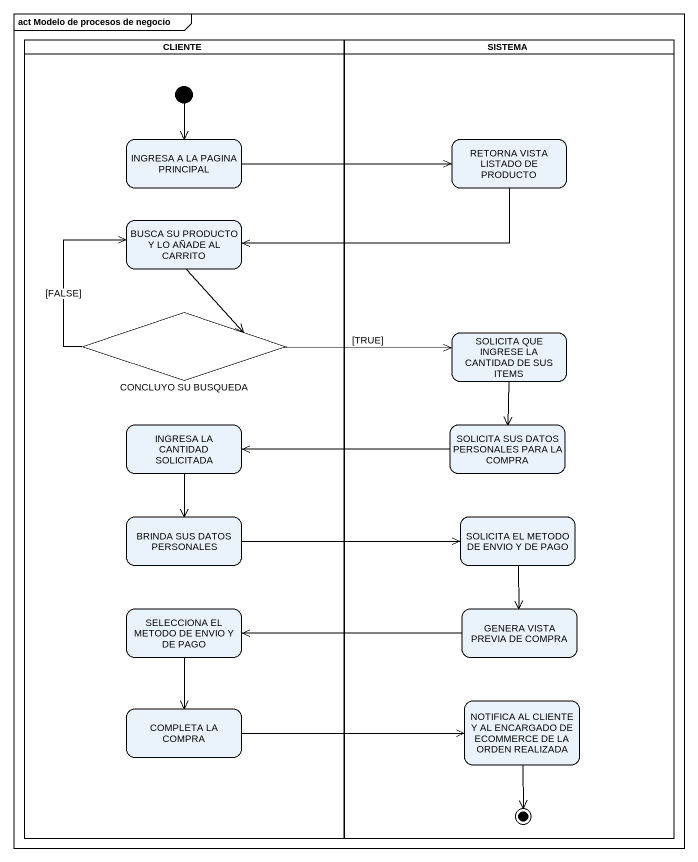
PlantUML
@startuml
mainframe act Modelo de procesos de negocio
hide empty description
state CLIENTE <<partition>> {
  state "INGRESA A LA PAGINA PRINCIPAL" as INGRESA_A_LA_PAGINA
  state "BUSCA SU PRODUCTO Y LO AÑADE AL CARRITO" as BUSCA_SU_PRODUCTO_Y_LO
  state "CONCLUYO SU BUSQUEDA" as CONCLUYO_SU_BUSQUEDA <<choice>>
  state "INGRESA LA CANTIDAD SOLICITADA" as INGRESA_LA_CANTIDAD
  state "BRINDA SUS DATOS PERSONALES" as BRINDA_SUS_DATOS_PERSONALES
  state "SELECCIONA EL METODO DE ENVIO Y DE PAGO" as SELECCIONA_EL_METODO_DE
  state "COMPLETA LA COMPRA" as COMPLETA_LA_COMPRA
  [*] --> INGRESA_A_LA_PAGINA
}
state SISTEMA <<partition>> {
  state "RETORNA VISTA LISTADO DE PRODUCTO" as RETORNA_VISTA_LISTADO_DE
  state "SOLICITA QUE INGRESE LA CANTIDAD DE SUS ITEMS" as SOLICITA_QUE_INGRESE_LA
  state "SOLICITA SUS DATOS PERSONALES PARA LA COMPRA" as SOLICITA_SUS_DATOS
  state "SOLICITA EL METODO DE ENVIO Y DE PAGO" as SOLICITA_EL_METODO_DE_ENVIO
  state "GENERA VISTA PREVIA DE COMPRA" as GENERA_VISTA_PREVIA_DE
  state "NOTIFICA AL CLIENTE Y AL ENCARGADO DE ECOMMERCE DE LA ORDEN REALIZADA" as NOTIFICA_AL_CLIENTE_Y_AL
  NOTIFICA_AL_CLIENTE_Y_AL --> [*]
}
INGRESA_A_LA_PAGINA -right-> RETORNA_VISTA_LISTADO_DE
RETORNA_VISTA_LISTADO_DE -left-> BUSCA_SU_PRODUCTO_Y_LO
BUSCA_SU_PRODUCTO_Y_LO --> CONCLUYO_SU_BUSQUEDA
CONCLUYO_SU_BUSQUEDA -up-> BUSCA_SU_PRODUCTO_Y_LO : [FALSE]
CONCLUYO_SU_BUSQUEDA -right-> SOLICITA_QUE_INGRESE_LA : [TRUE]
SOLICITA_QUE_INGRESE_LA --> SOLICITA_SUS_DATOS
INGRESA_LA_CANTIDAD --> BRINDA_SUS_DATOS_PERSONALES
SOLICITA_SUS_DATOS -left-> INGRESA_LA_CANTIDAD
BRINDA_SUS_DATOS_PERSONALES -right-> SOLICITA_EL_METODO_DE_ENVIO
SOLICITA_EL_METODO_DE_ENVIO --> GENERA_VISTA_PREVIA_DE
SELECCIONA_EL_METODO_DE --> COMPLETA_LA_COMPRA
GENERA_VISTA_PREVIA_DE -left-> SELECCIONA_EL_METODO_DE
COMPLETA_LA_COMPRA -right-> NOTIFICA_AL_CLIENTE_Y_AL
@enduml
